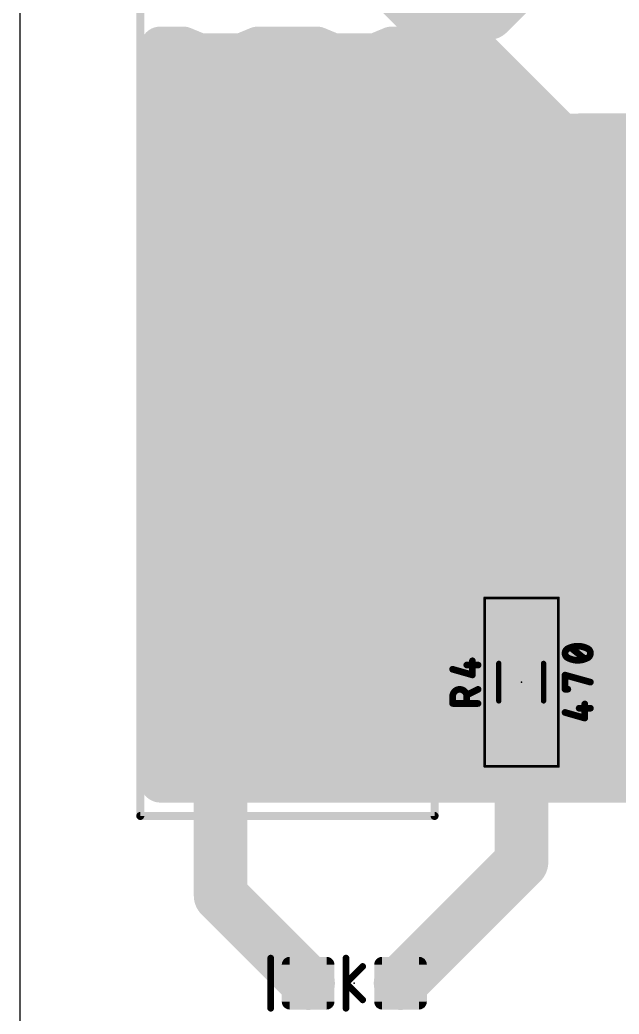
# Model space of a CAD drawing. Extents: x 0 to 6.01, y 0 to 3.
# Drawn here: x 0 to 0.448, y 0.652 to 1.395 of the extents above; entities that cross this region are included whole.
import ezdxf

# ---------------------------------------------------------------- set-up
doc = ezdxf.new("R2010")
doc.units = 0
for name, color, linetype in [('1', 12, 'CONTINUOUS'), ('16', 132, 'CONTINUOUS'), ('17', 110, 'CONTINUOUS'), ('20', 31, 'CONTINUOUS'), ('21', 253, 'CONTINUOUS'), ('23', 53, 'CONTINUOUS'), ('25', 253, 'CONTINUOUS'), ('27', 253, 'CONTINUOUS'), ('39', 12, 'CONTINUOUS'), ('51', 253, 'CONTINUOUS')]:
    doc.layers.add(name, color=color, linetype=linetype)

# ---------------------------------------------------------------- blocks, each defined once
blk = doc.blocks.new('RECT160000X160000R30')
at = {"const_width": 0.005906}
blk.add_lwpolyline([(0.016732, -0.01378), (0.016732, 0.01378, 0.414214), (0.01378, 0.016732), (-0.01378, 0.016732, 0.414214), (-0.016732, 0.01378), (-0.016732, -0.01378, 0.414214), (-0.01378, -0.016732), (0.01378, -0.016732, 0.414214)], format="xyb", close=True, dxfattribs=at)
blk.add_solid([(-0.01478, -0.01478), (0.01478, -0.01478), (-0.01478, 0.01478), (0.01478, 0.01478)])
blk = doc.blocks.new('RECT')
blk.add_solid([(-0.5, -0.5), (0.5, -0.5), (-0.5, 0.5), (0.5, 0.5)])
blk = doc.blocks.new('ROUNDP')
at = {"const_width": 0.5}
blk.add_lwpolyline([(0, -0.25, 1), (0, 0.25, 1), (0, -0.25)], format="xyb", dxfattribs=at)

msp = doc.modelspace()

# ---------------------------------------------------------------- linework, layer by layer
at = {"layer": '1', "const_width": 0.04}
for points in [[(0.735, 1.785), (0.35, 1.4)], [(0.375, 1.325), (0.25, 1.45)], [(0.320208, 1.4), (0.298149, 1.422059)], [(0.35, 1.4), (0.320208, 1.4)], [(0.320208, 1.4), (0.35, 1.4)], [(0.375, 1.325), (0.375, 0.933465)], [(0.375, 0.866535), (0.375, 0.765472)], [(0.15, 0.85), (0.15, 0.740472)], [(0.375, 0.765472), (0.284528, 0.675)], [(0.215472, 0.675), (0.15, 0.740472)]]:
    msp.add_lwpolyline(points, dxfattribs=at)
at = {"layer": '1', "const_width": 0.02}
for points in [[(0.320208, 1.41, 1), (0.320208, 1.39)], [(0.320208, 1.41, 1), (0.320208, 1.39)], [(0.35, 1.39, 1), (0.35, 1.41)], [(0.35, 1.39, 1), (0.35, 1.41)], [(0.313137, 1.392929, 1), (0.327279, 1.407071)], [(0.342929, 1.407071, 1), (0.357071, 1.392929)], [(0.385, 1.325, 1), (0.365, 1.325)], [(0.367929, 1.317929, 1), (0.382071, 1.332071)], [(0.365, 0.933465, 1), (0.385, 0.933465)], [(0.385, 0.866535, 1), (0.365, 0.866535)], [(0.16, 0.85, 1), (0.14, 0.85)], [(0.382071, 0.758401, 1), (0.367929, 0.772544)], [(0.365, 0.765472, 1), (0.385, 0.765472)], [(0.157071, 0.747544, 1), (0.142929, 0.733401)], [(0.14, 0.740472, 1), (0.16, 0.740472)], [(0.208401, 0.667929, 1), (0.222544, 0.682071)], [(0.277456, 0.682071, 1), (0.291599, 0.667929)]]:
    msp.add_lwpolyline(points, format="xyb", dxfattribs=at)
at = {"layer": '16', "const_width": 0.03}
for points in [[(0.105, 0.825), (0.105, 1.375)], [(0.105, 1.375), (0.122016, 1.375)], [(0.122016, 1.375), (0.134087, 1.37)], [(0.165913, 1.37), (0.177984, 1.375)], [(0.177984, 1.375), (0.222016, 1.375)], [(0.222016, 1.375), (0.234087, 1.37)], [(0.265913, 1.37), (0.277984, 1.375)], [(0.277984, 1.375), (0.34, 1.375)], [(0.34, 1.375), (0.405, 1.31)], [(0.134087, 1.37), (0.165913, 1.37)], [(0.234087, 1.37), (0.265913, 1.37)], [(0.105, 1.35), (0.365, 1.35)], [(0.105, 1.32), (0.395, 1.32)], [(0.405, 1.31), (2.615, 1.315)], [(0.105, 1.29), (3.27, 1.29)], [(0.105, 1.26), (3.27, 1.26)], [(0.105, 1.23), (3.27, 1.23)], [(0.105, 1.2), (3.27, 1.2)], [(0.105, 1.17), (3.27, 1.17)], [(0.105, 1.14), (3.265, 1.14)], [(0.105, 1.11), (3.235, 1.11)], [(0.105, 1.08), (3.205, 1.08)], [(0.105, 1.05), (3.175, 1.05)], [(0.105, 1.02), (3.145, 1.02)], [(0.105, 0.99), (3.115, 0.99)], [(0.105, 0.96), (3.085, 0.96)], [(0.105, 0.93), (3.055, 0.93)], [(0.105, 0.9), (3.025, 0.9)], [(0.105, 0.87), (2.995, 0.87)], [(0.105, 0.84), (2.965, 0.84)], [(2.95, 0.825), (0.105, 0.825)]]:
    msp.add_lwpolyline(points, dxfattribs=at)
at = {"layer": '16', "const_width": 0.015}
for points in [[(0.1125, 1.375, 1), (0.0975, 1.375)], [(0.105, 1.3825, 1), (0.105, 1.3675)], [(0.124886, 1.381929, 1), (0.119146, 1.368071)], [(0.122016, 1.3675, 1), (0.122016, 1.3825)], [(0.177984, 1.3825, 1), (0.177984, 1.3675)], [(0.180854, 1.368071, 1), (0.175114, 1.381929)], [(0.224886, 1.381929, 1), (0.219146, 1.368071)], [(0.222016, 1.3675, 1), (0.222016, 1.3825)], [(0.277984, 1.3825, 1), (0.277984, 1.3675)], [(0.280854, 1.368071, 1), (0.275114, 1.381929)], [(0.345303, 1.380303, 1), (0.334697, 1.369697)], [(0.34, 1.3675, 1), (0.34, 1.3825)], [(0.134087, 1.3775, 1), (0.134087, 1.3625)], [(0.131217, 1.363071, 1), (0.136957, 1.376929)], [(0.163043, 1.376929, 1), (0.168783, 1.363071)], [(0.165913, 1.3625, 1), (0.165913, 1.3775)], [(0.234087, 1.3775, 1), (0.234087, 1.3625)], [(0.231217, 1.363071, 1), (0.236957, 1.376929)], [(0.263043, 1.376929, 1), (0.268783, 1.363071)], [(0.265913, 1.3625, 1), (0.265913, 1.3775)], [(0.105, 1.3575, 1), (0.105, 1.3425)], [(0.365, 1.3425, 1), (0.365, 1.3575)], [(0.105, 1.3275, 1), (0.105, 1.3125)], [(0.395, 1.3125, 1), (0.395, 1.3275)], [(0.404983, 1.3175, 1), (0.405017, 1.3025)], [(0.399697, 1.304697, 1), (0.410303, 1.315303)], [(0.105, 1.2975, 1), (0.105, 1.2825)], [(0.105, 1.2675, 1), (0.105, 1.2525)], [(0.105, 1.2375, 1), (0.105, 1.2225)], [(0.105, 1.2075, 1), (0.105, 1.1925)], [(0.105, 1.1775, 1), (0.105, 1.1625)], [(0.105, 1.1475, 1), (0.105, 1.1325)], [(0.105, 1.1175, 1), (0.105, 1.1025)], [(0.105, 1.0875, 1), (0.105, 1.0725)], [(0.105, 1.0575, 1), (0.105, 1.0425)], [(0.105, 1.0275, 1), (0.105, 1.0125)], [(0.105, 0.9975, 1), (0.105, 0.9825)], [(0.105, 0.9675, 1), (0.105, 0.9525)], [(0.105, 0.9375, 1), (0.105, 0.9225)], [(0.105, 0.9075, 1), (0.105, 0.8925)], [(0.105, 0.8775, 1), (0.105, 0.8625)], [(0.105, 0.8475, 1), (0.105, 0.8325)], [(0.105, 0.8325, 1), (0.105, 0.8175)], [(0.0975, 0.825, 1), (0.1125, 0.825)]]:
    msp.add_lwpolyline(points, format="xyb", dxfattribs=at)
at = {"layer": '20'}
msp.add_line((0, 3), (0, 0), dxfattribs=at)
at = {"layer": '21'}
for points, const_width in [([(0.09, 0.8), (0.09, 2)], 0.006), ([(0.31, 2), (0.31, 0.8)], 0.006), ([(0.09, 0.8), (0.31, 0.8)], 0.006), ([(0.1875, 0.65625), (0.1875, 0.69375)], 0.005)]:
    msp.add_lwpolyline(points, dxfattribs=dict(at, const_width=const_width))
for points, const_width in [([(0.09, 0.8015, 1), (0.09, 0.7985)], 0.003), ([(0.31, 0.7985, 1), (0.31, 0.8015)], 0.003), ([(0.0885, 0.8, 1), (0.0915, 0.8)], 0.003), ([(0.3085, 0.8, 1), (0.3115, 0.8)], 0.003), ([(0.18875, 0.69375, 1), (0.18625, 0.69375)], 0.0025), ([(0.18625, 0.65625, 1), (0.18875, 0.65625)], 0.0025)]:
    msp.add_lwpolyline(points, format="xyb", dxfattribs=dict(at, const_width=const_width))
at = {"layer": '23'}
for p in [(0.375, 0.9), (0.25, 0.675)]:
    msp.add_point(p, dxfattribs=at)
at = {"layer": '25', "const_width": 0.005}
for points in [[(0.334056, 0.912786), (0.3425, 0.912786)], [(0.338278, 0.905397), (0.338278, 0.915952)], [(0.3235, 0.909619), (0.338278, 0.905397)], [(0.3235, 0.884048), (0.3235, 0.889325)], [(0.3425, 0.894603), (0.334056, 0.890381)], [(0.334056, 0.889325), (0.334056, 0.884048)], [(0.3425, 0.884048), (0.3235, 0.884048)]]:
    msp.add_lwpolyline(points, dxfattribs=at)
at = {"layer": '25'}
for points, const_width in [([(0.334056, 0.914036, 1), (0.334056, 0.911536)], 0.0025), ([(0.339528, 0.915952, 1), (0.337028, 0.915952)], 0.0025), ([(0.3425, 0.911536, 1), (0.3425, 0.914036)], 0.0025), ([(0.323843, 0.910821, 1), (0.323157, 0.908417)], 0.0025), ([(0.337028, 0.905397, 1), (0.339528, 0.905397)], 0.0025), ([(0.337934, 0.904195, 1), (0.338621, 0.906599)], 0.0025), ([(0.334056, 0.889325, 1), (0.3235, 0.889325)], 0.005), ([(0.32475, 0.889325, 1), (0.32225, 0.889325)], 0.0025), ([(0.333497, 0.891499, 1), (0.334615, 0.889263)], 0.0025), ([(0.335306, 0.889325, 1), (0.332806, 0.889325)], 0.0025), ([(0.343059, 0.893485, 1), (0.341941, 0.895721)], 0.0025), ([(0.32225, 0.889325, 1), (0.32475, 0.889325)], 0.0025), ([(0.3235, 0.885298, 1), (0.3235, 0.882798)], 0.0025), ([(0.32225, 0.884048, 1), (0.32475, 0.884048)], 0.0025), ([(0.332806, 0.889325, 1), (0.335306, 0.889325)], 0.0025), ([(0.332806, 0.884048, 1), (0.335306, 0.884048)], 0.0025), ([(0.3425, 0.882798, 1), (0.3425, 0.885298)], 0.0025)]:
    msp.add_lwpolyline(points, format="xyb", dxfattribs=dict(at, const_width=const_width))
at = {"layer": '27'}
for points, const_width in [([(0.417, 0.926878, 0.113883), (0.410139, 0.925294)], 0.005), ([(0.423861, 0.925294, 0.113883), (0.417, 0.926878)], 0.005), ([(0.417, 0.928128, 1), (0.417, 0.925628)], 0.0025), ([(0.417, 0.925628, 1), (0.417, 0.928128)], 0.0025), ([(0.410139, 0.925294, 0.32047), (0.4075, 0.9216)], 0.005), ([(0.4075, 0.9216, 0.320476), (0.410139, 0.917905)], 0.005), ([(0.40875, 0.9216, 1), (0.40625, 0.9216)], 0.0025), ([(0.40625, 0.9216, 1), (0.40875, 0.9216)], 0.0025), ([(0.409591, 0.926418, 1), (0.410687, 0.924171)], 0.0025), ([(0.410544, 0.924112, 1), (0.409734, 0.926477)], 0.0025), ([(0.412503, 0.926798, 1), (0.410941, 0.924846)], 0.0025), ([(0.424267, 0.926477, 1), (0.423456, 0.924112)], 0.0025), ([(0.4265, 0.9216, 0.320454), (0.423861, 0.925294)], 0.005), ([(0.423861, 0.917905, 0.320459), (0.4265, 0.9216)], 0.005), ([(0.423313, 0.924171, 1), (0.424409, 0.926418)], 0.0025), ([(0.42775, 0.9216, 1), (0.42525, 0.9216)], 0.0025), ([(0.42525, 0.9216, 1), (0.42775, 0.9216)], 0.0025), ([(0.410687, 0.919029, 1), (0.409591, 0.916782)], 0.0025), ([(0.410139, 0.917905, 0.113884), (0.417, 0.916322)], 0.005), ([(0.409734, 0.916723, 1), (0.410544, 0.919088)], 0.0025), ([(0.417, 0.916322, 0.113884), (0.423861, 0.917905)], 0.005), ([(0.417, 0.917572, 1), (0.417, 0.915072)], 0.0025), ([(0.417, 0.915072, 1), (0.417, 0.917572)], 0.0025), ([(0.421497, 0.916402, 1), (0.423059, 0.918354)], 0.0025), ([(0.423456, 0.919088, 1), (0.424267, 0.916723)], 0.0025), ([(0.424409, 0.916782, 1), (0.423313, 0.919029)], 0.0025), ([(0.40875, 0.905278, 1), (0.40625, 0.905278)], 0.0025), ([(0.407835, 0.906482, 1), (0.407165, 0.904073)], 0.0025), ([(0.426165, 0.898796, 1), (0.426835, 0.901204)], 0.0025), ([(0.4075, 0.895972, 1), (0.4075, 0.893472)], 0.0025), ([(0.40625, 0.894722, 1), (0.40875, 0.894722)], 0.0025), ([(0.409611, 0.893472, 1), (0.409611, 0.895972)], 0.0025), ([(0.423528, 0.883678, 1), (0.421028, 0.883678)], 0.0025), ([(0.407843, 0.878547, 1), (0.407157, 0.876143)], 0.0025), ([(0.418056, 0.881761, 1), (0.418056, 0.879261)], 0.0025), ([(0.4265, 0.879261, 1), (0.4265, 0.881761)], 0.0025), ([(0.421028, 0.873123, 1), (0.423528, 0.873123)], 0.0025), ([(0.421934, 0.871921, 1), (0.422621, 0.874324)], 0.0025)]:
    msp.add_lwpolyline(points, format="xyb", dxfattribs=dict(at, const_width=const_width))
at = {"layer": '27', "const_width": 0.005}
for points in [[(0.422278, 0.917378), (0.411722, 0.925822)], [(0.4075, 0.894722), (0.4075, 0.905278)], [(0.4075, 0.905278), (0.4265, 0.9)], [(0.409611, 0.894722), (0.4075, 0.894722)], [(0.422278, 0.873123), (0.422278, 0.883678)], [(0.4075, 0.877345), (0.422278, 0.873123)], [(0.418056, 0.880511), (0.4265, 0.880511)]]:
    msp.add_lwpolyline(points, dxfattribs=at)
at = {"layer": '39', "const_width": 0.002}
for points in [[(0.347441, 0.837008), (0.347441, 0.962992)], [(0.347441, 0.962992), (0.402559, 0.962992)], [(0.402559, 0.962992), (0.402559, 0.837008)], [(0.402559, 0.837008), (0.347441, 0.837008)]]:
    msp.add_lwpolyline(points, dxfattribs=at)
at = {"layer": '39', "const_width": 0.001}
for points in [[(0.347941, 0.962992, 1), (0.346941, 0.962992)], [(0.347441, 0.963492, 1), (0.347441, 0.962492)], [(0.403059, 0.962992, 1), (0.402059, 0.962992)], [(0.402559, 0.962492, 1), (0.402559, 0.963492)], [(0.347441, 0.837508, 1), (0.347441, 0.836508)], [(0.346941, 0.837008, 1), (0.347941, 0.837008)], [(0.402059, 0.837008, 1), (0.403059, 0.837008)], [(0.402559, 0.836508, 1), (0.402559, 0.837508)]]:
    msp.add_lwpolyline(points, format="xyb", dxfattribs=at)
at = {"layer": '51'}
for points, const_width in [([(0.357992, 0.885984), (0.357992, 0.914016)], 0.004), ([(0.391496, 0.885984), (0.391496, 0.914016)], 0.004), ([(0.24375, 0.675), (0.24375, 0.69375)], 0.005), ([(0.24375, 0.675), (0.25625, 0.6875)], 0.005), ([(0.24375, 0.65625), (0.24375, 0.675)], 0.005), ([(0.24375, 0.675), (0.25625, 0.6625)], 0.005)]:
    msp.add_lwpolyline(points, dxfattribs=dict(at, const_width=const_width))
for points, const_width in [([(0.358992, 0.914016, 1), (0.356992, 0.914016)], 0.002), ([(0.392496, 0.914016, 1), (0.390496, 0.914016)], 0.002), ([(0.356992, 0.885984, 1), (0.358992, 0.885984)], 0.002), ([(0.390496, 0.885984, 1), (0.392496, 0.885984)], 0.002), ([(0.245, 0.69375, 1), (0.2425, 0.69375)], 0.0025), ([(0.257134, 0.686616, 1), (0.255366, 0.688384)], 0.0025), ([(0.245, 0.675, 1), (0.2425, 0.675)], 0.0025), ([(0.244634, 0.675884, 1), (0.242866, 0.674116)], 0.0025), ([(0.242866, 0.675884, 1), (0.244634, 0.674116)], 0.0025), ([(0.2425, 0.675, 1), (0.245, 0.675)], 0.0025), ([(0.255366, 0.661616, 1), (0.257134, 0.663384)], 0.0025), ([(0.2425, 0.65625, 1), (0.245, 0.65625)], 0.0025)]:
    msp.add_lwpolyline(points, format="xyb", dxfattribs=dict(at, const_width=const_width))

# ---------------------------------------------------------------- block references
at = {"layer": '1', "xscale": 0.043307, "yscale": 0.03937, "rotation": 90}
for p in [(0.375, 0.933465), (0.375, 0.866535)]:
    msp.add_blockref('RECT', p, dxfattribs=at)
at = {"layer": '1', "rotation": 90}
for p in [(0.215472, 0.675), (0.284528, 0.675)]:
    msp.add_blockref('RECT160000X160000R30', p, dxfattribs=at)
at = {"layer": '17', "xscale": 0.066, "yscale": 0.066, "rotation": 270}
for p in [(0.15, 1.35), (0.15, 1.35), (0.25, 1.35), (0.25, 1.35), (0.15, 1.25), (0.15, 1.25), (0.25, 1.25), (0.25, 1.25), (0.15, 1.15), (0.15, 1.15), (0.25, 1.15), (0.25, 1.15), (0.15, 1.05), (0.15, 1.05), (0.25, 1.05), (0.25, 1.05), (0.15, 0.95), (0.15, 0.95), (0.25, 0.95), (0.25, 0.95), (0.15, 0.85), (0.15, 0.85), (0.25, 0.85), (0.25, 0.85)]:
    msp.add_blockref('ROUNDP', p, dxfattribs=at)
at = {"layer": '51', "xscale": 0.019689, "yscale": 0.037402, "rotation": 90}
for p in [(0.374799, 0.922844), (0.374799, 0.876844)]:
    msp.add_blockref('RECT', p, dxfattribs=at)

doc.saveas('drawing.dxf')
